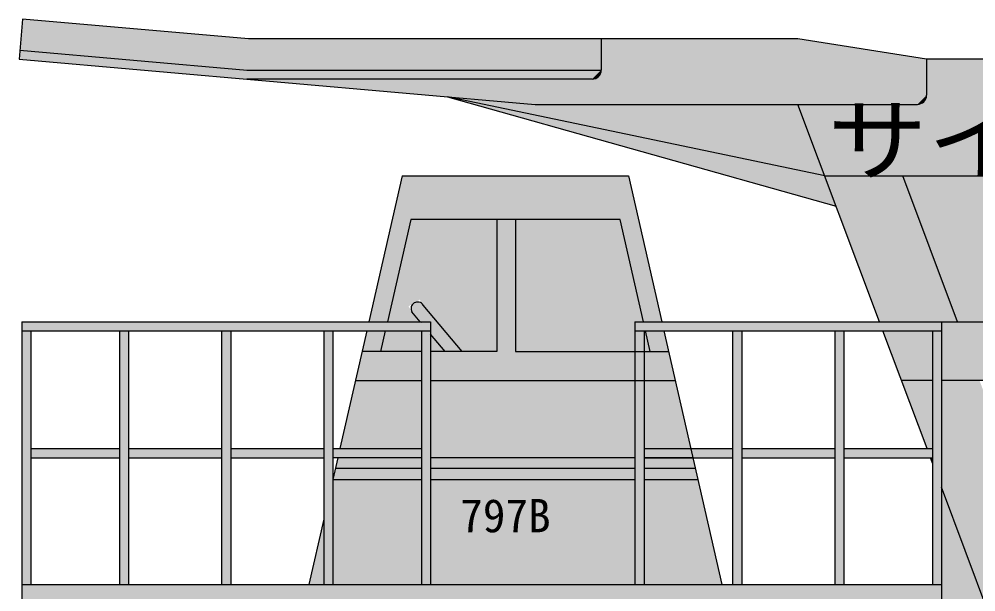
# Model space of a CAD drawing. Units: millimetres, scale not verified. Extents: x -7268 to 7268, y -3651 to 3651.
# Drawn here: x -7234 to -1960, y 494 to 3651 of the extents above; entities that cross this region are included whole.
import ezdxf
from ezdxf.enums import TextEntityAlignment as Align

# ---------------------------------------------------------------- set-up
doc = ezdxf.new("R2010")
doc.units = ezdxf.units.MM
doc.header["$LTSCALE"] = 50
for name, color, linetype in [('0-0', 7, 'Continuous'), ('0-8', 6, 'Continuous'), ('0-A', 41, 'Continuous')]:
    doc.layers.add(name, color=color, linetype=linetype)
doc.styles.add('ＤＦPOP体', font='')
doc.styles.add('ＭＳ ゴシック', font='')
doc.styles.get('ＤＦPOP体').set_extended_font_data('ＤＦPOP体')
doc.styles.get('ＭＳ ゴシック').set_extended_font_data('MS Gothic')

msp = doc.modelspace()

# ---------------------------------------------------------------- hatches: boundary and pattern name
at = {"layer": '0-A'}
for color, points in [(1, [(-4075.12, 3320.56, 0.41421), (-4025.12, 3370.56)]), (31, [(-2281.93, 3181.54, 0.41421), (-2231.93, 3231.54)]), (5, [(-5006.71, 2074.02, 1), (-5068.81, 2037.05)])]:
    msp.add_hatch(color=color, dxfattribs=at).paths.add_polyline_path(points)

# ---------------------------------------------------------------- linework, layer by layer
at = {"layer": '0-0'}
for p, q in [((-4025.12, 3542.52), (-5969.5, 3542.52)), ((-2940.54, 3542.52), (-4025.12, 3542.52)), ((-4025.12, 3542.52), (-4025.12, 3370.56)), ((-2231.93, 3431.54), (-2940.54, 3542.52)), ((-7234.09, 3430.35), (-4390.16, 3181.54)), ((-7229.73, 3480.16), (-5977.01, 3370.56)), ((6946.3, 3431.54), (-2231.93, 3431.54)), ((-2231.93, 3431.54), (-2231.93, 3231.54)), ((-5979.19, 3370.56), (-4025.12, 3370.56)), ((-4075.12, 3320.56), (-5979.19, 3320.56)), ((-4871.76, 3223.67), (-2729.93, 2619.9)), ((-2792.83, 2787.63), (-4871.76, 3223.67)), ((-4390.16, 3181.54), (-2281.93, 3181.54)), ((-2490.99, 1982.74), (-2940.54, 3181.54)), ((-5121.76, 2787.63), (-5305.74, 1982.74)), ((-5121.76, 2787.63), (-3875.12, 2787.63)), ((-3875.12, 2787.63), (-3691.14, 1982.74)), ((-2792.83, 2787.63), (7053.62, 2787.63)), ((-2061.18, 1982.74), (-2363.02, 2787.63)), ((-5075.18, 2546.16), (-5203.96, 1982.74)), ((-3921.7, 2546.16), (-5075.18, 2546.16)), ((-4600.22, 2546.16), (-4600.22, 1819.18)), ((-3792.92, 1982.74), (-3921.7, 2546.16)), ((-4792.65, 1819.18), (-5006.71, 2074.02)), ((-5023.19, 1982.74), (-5068.81, 2037.05)), ((-7219.7, 1982.74), (-7219.7, -2054.51)), ((-7219.7, 1982.74), (-4966.02, 1982.74)), ((-4966.02, 1982.74), (-4966.02, 533.95)), ((-3839.18, 1982.74), (-3839.18, 533.95)), ((-3839.18, 1982.74), (-2490.99, 1982.74)), ((-2490.99, 1982.74), (6466.82, 1982.74)), ((-2148.92, 1982.74), (-2148.92, 533.95)), ((-7219.7, 1932.74), (-4966.02, 1932.74)), ((-7169.7, 1932.74), (-7169.7, 533.95)), ((-6681.28, 1932.74), (-6681.28, 533.95)), ((-6631.28, 1932.74), (-6631.28, 533.95)), ((-6117.86, 1932.74), (-6117.86, 533.95)), ((-6067.86, 1932.74), (-6067.86, 533.95)), ((-5554.44, 1932.74), (-5554.44, 533.95)), ((-5504.44, 1932.74), (-5504.44, 533.95)), ((-5317.17, 1932.74), (-5465.6, 1283.35)), ((-5215.39, 1932.74), (-5241.35, 1819.18)), ((-5016.02, 1932.74), (-5016.02, 533.95)), ((-4885.8, 1819.18), (-4966.02, 1914.68)), ((-3839.18, 1932.74), (-2148.92, 1932.74)), ((-3789.18, 1932.74), (-3789.18, 533.95)), ((-3755.53, 1819.18), (-3781.49, 1932.74)), ((-3679.71, 1932.74), (-3359.98, 533.95)), ((-3300.76, 1932.74), (-3300.76, 533.95)), ((-3250.76, 1932.74), (-3250.76, 533.95)), ((-2737.34, 1932.74), (-2737.34, 533.95)), ((-2687.34, 1932.74), (-2687.34, 533.95)), ((-2228.72, 1283.35), (-2472.24, 1932.74)), ((-2198.92, 1932.74), (-2198.92, 533.95)), ((-5016.02, 1819.18), (-5343.12, 1819.18)), ((-4600.22, 1819.18), (-4966.02, 1819.18)), ((-5379.92, 1658.21), (-5016.02, 1658.21)), ((-4966.02, 1658.21), (-3616.96, 1658.21)), ((-2370.26, 1660.79), (-2198.92, 1660.79)), ((-2148.92, 1660.79), (3387.1, 1660.79)), ((-7169.7, 1283.35), (-6681.28, 1283.35)), ((-6631.28, 1283.35), (-6117.86, 1283.35)), ((-6067.86, 1283.35), (-5554.44, 1283.35)), ((-5504.44, 1283.35), (-5016.02, 1283.35)), ((-3789.18, 1283.35), (-3300.76, 1283.35)), ((-3250.76, 1283.35), (-2737.34, 1283.35)), ((-2687.34, 1283.35), (-2198.92, 1283.35)), ((-7169.7, 1233.35), (-6681.28, 1233.35)), ((-6631.28, 1233.35), (-6117.86, 1233.35)), ((-6067.86, 1233.35), (-5554.44, 1233.35)), ((-5016.02, 1233.35), (-5504.44, 1233.35)), ((-5477.03, 1233.35), (-5504.44, 1113.44)), ((-3839.18, 1233.35), (-4966.02, 1233.35)), ((-3789.18, 1233.35), (-3300.76, 1233.35)), ((-3519.84, 1233.35), (-3789.18, 1233.35)), ((-3250.76, 1233.35), (-2737.34, 1233.35)), ((-2687.34, 1233.35), (-2198.92, 1233.35)), ((-2198.92, 1203.87), (-2209.97, 1233.35)), ((-5016.02, 1173.23), (-5490.77, 1173.23)), ((-3839.18, 1173.23), (-4966.02, 1173.23)), ((-3506.1, 1173.23), (-3789.18, 1173.23)), ((-5504.44, 1113.44), (-5016.02, 1113.44)), ((-4966.02, 1113.44), (-3839.18, 1113.44)), ((-3789.18, 1113.44), (-3492.44, 1113.44)), ((-1528.38, -584.22), (-2148.92, 1070.54)), ((-5554.44, 894.69), (-5636.9, 533.95)), ((-7219.7, 533.95), (-2148.92, 533.95)), ((-7219.7, 533.95), (-7219.7, 372.97)), ((-2148.92, 533.95), (-2148.92, 372.97))]:
    msp.add_line(p, q, dxfattribs=at)
for points in [[(-5969.5, 3542.52), (-7214.75, 3651.46), (-7234.09, 3430.35)], [(-4498.44, 2546.16), (-4498.44, 1819.18), (-3653.75, 1819.18)]]:
    msp.add_lwpolyline(points, dxfattribs=at)
for centre, radius, start, end in [((-4075.12, 3370.56), 50, 270, 0), ((-2281.93, 3231.54), 50, 270, 0), ((-5037.76, 2055.53), 36.14, 30.76272, 210.76272)]:
    msp.add_arc(centre, radius, start, end, dxfattribs=at)
at = {"layer": '0-A', "color": 7}
for points in [[(-7229.73, 3480.16), (-5969.5, 3542.52), (-7214.75, 3651.46)], [(-7229.73, 3480.16), (-4025.12, 3370.56), (-4025.12, 3542.52)], [(-7229.73, 3480.16), (-4025.12, 3542.52), (-5969.5, 3542.52)], [(-7229.73, 3480.16), (-5979.19, 3370.56), (-4025.12, 3370.56)], [(-5075.18, 2546.16), (-5203.96, 1982.74), (-5087.29, 2068.1)], [(-5075.18, 2546.16), (-5087.29, 2068.1), (-5025.19, 2105.07)], [(-5075.18, 2546.16), (-4600.22, 2546.16), (-4792.65, 1819.18), (-4600.22, 1819.18)], [(-5006.71, 2074.02), (-4792.65, 1819.18), (-5075.18, 2546.16)], [(-5075.18, 2546.16), (-5025.19, 2105.07), (-5006.71, 2074.02)], [(-3839.18, 1982.74), (-3921.7, 2546.16), (-4498.44, 2546.16)], [(-3839.18, 1982.74), (-4498.44, 2546.16), (-4498.44, 1819.18)], [(-3839.18, 1982.74), (-3789.18, 1982.74), (-3921.7, 2546.16)], [(-5203.96, 1982.74), (-5068.81, 2037.05), (-5087.29, 2068.1)], [(-5203.96, 1982.74), (-5023.19, 1982.74), (-5068.81, 2037.05)], [(-7219.7, 1982.74), (-7169.7, 1982.74), (-7219.7, 533.95), (-7169.7, 533.95)], [(-7169.7, 1982.74), (-6681.28, 1982.74), (-7169.7, 1932.74), (-6681.28, 1932.74)], [(-6681.28, 1982.74), (-6631.28, 1982.74), (-6681.28, 1283.35), (-6631.28, 1283.35)], [(-6631.28, 1982.74), (-6117.86, 1982.74), (-6631.28, 1932.74), (-6117.86, 1932.74)], [(-6117.86, 1982.74), (-6067.86, 1982.74), (-6117.86, 1283.35), (-6067.86, 1283.35)], [(-6067.86, 1982.74), (-5554.44, 1982.74), (-6067.86, 1932.74), (-5554.44, 1932.74)], [(-5554.44, 1982.74), (-5504.44, 1982.74), (-5554.44, 1283.35), (-5504.44, 1283.35)], [(-5504.44, 1982.74), (-5016.02, 1982.74), (-5504.44, 1932.74), (-5016.02, 1932.74)], [(-5203.96, 1982.74), (-5016.02, 1982.74), (-5241.35, 1819.18), (-5016.02, 1819.18)], [(-5016.02, 1982.74), (-4966.02, 1982.74), (-5016.02, 533.95), (-4966.02, 533.95)], [(-4498.44, 1819.18), (-3839.18, 1819.18), (-3839.18, 1982.74)], [(-3839.18, 1982.74), (-3789.18, 1982.74), (-3839.18, 533.95), (-3789.18, 533.95)], [(-3789.18, 1982.74), (-3300.76, 1982.74), (-3789.18, 1932.74), (-3300.76, 1932.74)], [(-3789.18, 1966.39), (-3755.53, 1819.18), (-3789.18, 1819.18)], [(-3300.76, 1982.74), (-3250.76, 1982.74), (-3300.76, 1283.35), (-3250.76, 1283.35)], [(-3250.76, 1982.74), (-2737.34, 1982.74), (-3250.76, 1932.74), (-2737.34, 1932.74)], [(-2737.34, 1982.74), (-2687.34, 1982.74), (-2737.34, 1283.35), (-2687.34, 1283.35)], [(-2687.34, 1982.74), (-2198.92, 1982.74), (-2687.34, 1932.74), (-2198.92, 1932.74)], [(-2198.92, 1982.74), (-2148.92, 1982.74), (-2198.92, 533.95), (-2148.92, 533.95)], [(-4966.02, 1914.68), (-4885.8, 1819.18), (-4966.02, 1819.18)], [(-7169.7, 1283.35), (-5016.02, 1283.35), (-7169.7, 1233.35), (-5016.02, 1233.35)], [(-2198.92, 1283.35), (-2198.92, 1233.35), (-3789.18, 1283.35), (-3789.18, 1233.35)], [(-6681.28, 1233.35), (-6631.28, 1233.35), (-6681.28, 533.95), (-6631.28, 533.95)], [(-6117.86, 1233.35), (-6067.86, 1233.35), (-6117.86, 533.95), (-6067.86, 533.95)], [(-5554.44, 1233.35), (-5554.44, 533.95), (-5504.44, 1233.35), (-5504.44, 533.95)], [(-3300.76, 1233.35), (-3250.76, 1233.35), (-3300.76, 533.95), (-3250.76, 533.95)], [(-2737.34, 1233.35), (-2687.34, 1233.35), (-2737.34, 533.95), (-2687.34, 533.95)]]:
    msp.add_solid(points, dxfattribs=at)
at = {"layer": '0-A', "color": 31}
for points in [[(-2231.93, 3431.54), (-2940.54, 3542.52), (-4025.12, 3542.52)], [(-2231.93, 3431.54), (-4025.12, 3542.52), (-4025.12, 3370.56)], [(-2231.93, 3431.54), (-4067.95, 3320.97), (-4074.18, 3320.51)], [(-2231.93, 3231.54), (-2231.93, 3431.54), (-4074.18, 3320.51)], [(-2231.93, 3431.54), (-4061.95, 3322.37), (-4067.95, 3320.97)], [(-2231.93, 3431.54), (-4055.61, 3324.44), (-4061.95, 3322.37)], [(-2231.93, 3431.54), (-4049.29, 3327.76), (-4055.61, 3324.44)], [(-2231.93, 3431.54), (-4044.54, 3330.96), (-4049.29, 3327.76)], [(-2231.93, 3431.54), (-4039.51, 3335.33), (-4044.54, 3330.96)], [(-2231.93, 3431.54), (-4036.1, 3339.2), (-4039.51, 3335.33)], [(-2231.93, 3431.54), (-4032.76, 3343.88), (-4036.1, 3339.2)], [(-2231.93, 3431.54), (-4029.35, 3350.52), (-4032.76, 3343.88)], [(-2231.93, 3431.54), (-4027.02, 3356.95), (-4029.35, 3350.52)], [(-2231.93, 3431.54), (-4025.45, 3364.49), (-4027.02, 3356.95)], [(-2231.93, 3431.54), (-4025.12, 3370.56), (-4025.45, 3364.49)], [(-4080.38, 3320.63), (-5979.19, 3320.56), (-4871.76, 3223.67)], [(-4080.38, 3320.63), (-4871.76, 3223.67), (-2729.93, 2619.9)], [(-4080.38, 3320.63), (-2729.93, 2619.9), (-2940.54, 3181.54)], [(-4080.38, 3320.63), (-2940.54, 3181.54), (-2281.93, 3181.54)], [(-4080.38, 3320.63), (-2281.93, 3181.54), (-2231.93, 3231.54)], [(-2231.93, 3231.54), (-4074.18, 3320.51), (-4080.38, 3320.63)], [(-2363.02, 2787.63), (-213.97, 2787.63), (-2061.18, 1982.74), (87.86, 1982.74)], [(-7219.7, 533.95), (-7219.7, 372.97), (-5730.06, 452.74)], [(-7219.7, 533.95), (-5730.06, 452.74), (-5714.33, 453.46)], [(-7219.7, 533.95), (-5714.33, 453.46), (-5396.69, 453.36)], [(-7219.7, 533.95), (-5396.69, 453.36), (-5384.42, 453.32)], [(-2148.92, 533.95), (-7219.7, 533.95), (-5384.42, 453.32)], [(-2148.92, 533.95), (-5384.42, 453.32), (-5372.72, 452.27)], [(-2148.92, 533.95), (-5372.72, 452.27), (-5357.35, 449.65)], [(-2148.92, 533.95), (-5357.35, 449.65), (-5347.18, 447.03)], [(-2148.92, 533.95), (-5347.18, 447.03), (-5334.82, 442.84)], [(-2148.92, 533.95), (-5334.82, 442.84), (-5326.74, 439.61)], [(-2148.92, 533.95), (-5326.74, 439.61), (-5314.26, 433.24)], [(-2148.92, 533.95), (-5314.26, 433.24), (-5306.13, 428.39)], [(-2148.92, 533.95), (-5306.13, 428.39), (-5295.92, 421.53)], [(-2148.92, 533.95), (-5295.92, 421.53), (-5287.53, 414.72)], [(-2148.92, 533.95), (-5287.53, 414.72), (-5279.8, 407.56)], [(-2148.92, 533.95), (-5279.8, 407.56), (-5275.44, 403.15)], [(-2148.92, 533.95), (-5275.44, 403.15), (-5266.36, 392.76)], [(-5266.36, 392.76), (-5260.16, 384.33), (-2148.92, 533.95)], [(-5260.16, 384.33), (-2148.92, 372.97), (-2148.92, 533.95)]]:
    msp.add_solid(points, dxfattribs=at)
at = {"layer": '0-A', "color": 1}
for points in [[(-7229.73, 3480.16), (-7234.09, 3430.35), (-5979.19, 3320.56)], [(-5979.19, 3320.56), (-5979.19, 3370.56), (-7229.73, 3480.16)], [(-5979.19, 3320.56), (-4075.12, 3320.56), (-4025.12, 3370.56)], [(-5979.19, 3320.56), (-4025.12, 3370.56), (-5979.19, 3370.56)], [(-5477.03, 1233.35), (-5490.77, 1173.23), (-5016.02, 1233.35), (-5016.02, 1173.23)], [(-4966.02, 1233.35), (-4966.02, 1173.23), (-3839.18, 1233.35), (-3839.18, 1173.23)], [(-3789.18, 1233.35), (-3519.84, 1233.35), (-3789.18, 1173.23), (-3506.1, 1173.23)]]:
    msp.add_solid(points, dxfattribs=at)
at = {"layer": '0-A'}
for points in [[(-2792.83, 2787.63), (7053.62, 2787.63), (6946.3, 3431.54)], [(-2792.83, 2787.63), (6946.3, 3431.54), (-2280.99, 3181.58)], [(6946.3, 3431.54), (-2274.74, 3182.06), (-2280.99, 3181.58)], [(6946.3, 3431.54), (-2267.63, 3183.59), (-2274.74, 3182.06)], [(6946.3, 3431.54), (-2261.82, 3185.73), (-2267.63, 3183.59)], [(6946.3, 3431.54), (-2257.23, 3187.96), (-2261.82, 3185.73)], [(6946.3, 3431.54), (-2251.91, 3191.49), (-2257.23, 3187.96)], [(6946.3, 3431.54), (-2246.62, 3196.03), (-2251.91, 3191.49)], [(6946.3, 3431.54), (-2243, 3200.22), (-2246.62, 3196.03)], [(6946.3, 3431.54), (-2239.25, 3205.33), (-2243, 3200.22)], [(6946.3, 3431.54), (-2236.23, 3211.05), (-2239.25, 3205.33)], [(6946.3, 3431.54), (-2233.66, 3218.26), (-2236.23, 3211.05)], [(6946.3, 3431.54), (-2232.26, 3225.03), (-2233.66, 3218.26)], [(6946.3, 3431.54), (-2231.93, 3231.54), (-2232.26, 3225.03)], [(6946.3, 3431.54), (-2231.93, 3431.54), (-2231.93, 3231.54)], [(-2292.22, 3181.39), (-2940.54, 3181.54), (-2792.83, 2787.63)], [(-2792.83, 2787.63), (-2280.99, 3181.58), (-2292.22, 3181.39)], [(-2363.02, 2787.63), (-2061.18, 1982.74), (-2792.83, 2787.63), (-2490.99, 1982.74)], [(-2490.99, 1982.74), (-2228.72, 1283.35), (-2198.92, 1982.74), (-2198.92, 1283.35)], [(-2148.92, 1982.74), (-2148.92, 1070.54), (-2061.18, 1982.74), (-1388.09, 187.83)], [(3387.1, 1660.79), (6466.82, 1982.74), (-2061.18, 1982.74)], [(3387.1, 1660.79), (-2061.18, 1982.74), (-1940.45, 1660.79)], [(-2209.97, 1233.35), (-2198.92, 1233.35), (-2198.92, 1203.87)], [(-5504.44, 1113.44), (-5504.44, 533.95), (-5016.02, 1113.44), (-5016.02, 533.95)], [(-4966.02, 1113.44), (-4966.02, 533.95), (-3839.18, 1113.44), (-3839.18, 533.95)], [(-3789.18, 1113.44), (-3492.44, 1113.44), (-3789.18, 533.95), (-3359.98, 533.95)], [(-1528.38, -584.22), (-2148.92, 1070.54), (-2148.92, 372.97)], [(-2148.92, 1070.54), (-1785.39, 101.14), (-1388.09, 187.83)], [(-5554.44, 894.69), (-5554.44, 533.95), (-5636.9, 533.95)]]:
    msp.add_solid(points, dxfattribs=at)
at = {"layer": '0-A', "color": 8}
for points in [[(-5121.76, 2787.63), (-5075.18, 2546.16), (-5343.12, 1819.18), (-5241.35, 1819.18)], [(-5121.76, 2787.63), (-5075.18, 2546.16), (-3875.12, 2787.63), (-3921.7, 2546.16)], [(-3875.12, 2787.63), (-3921.7, 2546.16), (-3653.75, 1819.18), (-3755.53, 1819.18)], [(-4600.22, 2546.16), (-4498.44, 2546.16), (-4600.22, 1819.18), (-4498.44, 1819.18)], [(-5343.12, 1819.18), (-5016.02, 1819.18), (-5465.6, 1283.35), (-5016.02, 1283.35)], [(-4966.02, 1819.18), (-4966.02, 1233.35), (-3839.18, 1819.18), (-3839.18, 1233.35)], [(-3789.18, 1819.18), (-3653.75, 1819.18), (-3789.18, 1283.35), (-3531.27, 1283.35)], [(-5490.77, 1173.23), (-5504.44, 1113.44), (-5016.02, 1173.23), (-5016.02, 1113.44)], [(-3839.18, 1173.23), (-3839.18, 1113.44), (-4966.02, 1173.23), (-4966.02, 1113.44)], [(-3789.18, 1173.23), (-3506.1, 1173.23), (-3789.18, 1113.44), (-3492.44, 1113.44)]]:
    msp.add_solid(points, dxfattribs=at)
at = {"layer": '0-A', "color": 5}
for points in [[(-5006.71, 2074.02), (-5068.81, 2037.05), (-4966.02, 1982.74)], [(-4966.02, 1982.74), (-4792.65, 1819.18), (-5006.71, 2074.02)], [(-5068.81, 2037.05), (-5023.19, 1982.74), (-4966.02, 1982.74)], [(-5023.19, 1982.74), (-5016.02, 1974.2), (-5016.02, 1982.74)], [(-4966.02, 1982.74), (-4966.02, 1914.68), (-4792.65, 1819.18)], [(-4966.02, 1914.68), (-4885.8, 1819.18), (-4792.65, 1819.18)]]:
    msp.add_solid(points, dxfattribs=at)

# ---------------------------------------------------------------- texts
at = {"layer": '0-0', "color": 1, "style": 'ＭＳ ゴシック'}
msp.add_text('797B', height=183.3, dxfattribs=at).set_placement((-4802.62, 767.31), align=Align.BOTTOM_LEFT)
at = {"layer": '0-8', "style": 'ＤＦPOP体', "width": 1.1}
msp.add_text('サイクルショップヒラガの', height=366.6, dxfattribs=at).set_placement((-2777.48, 2690.9), align=Align.BOTTOM_LEFT)

doc.saveas('drawing.dxf')
